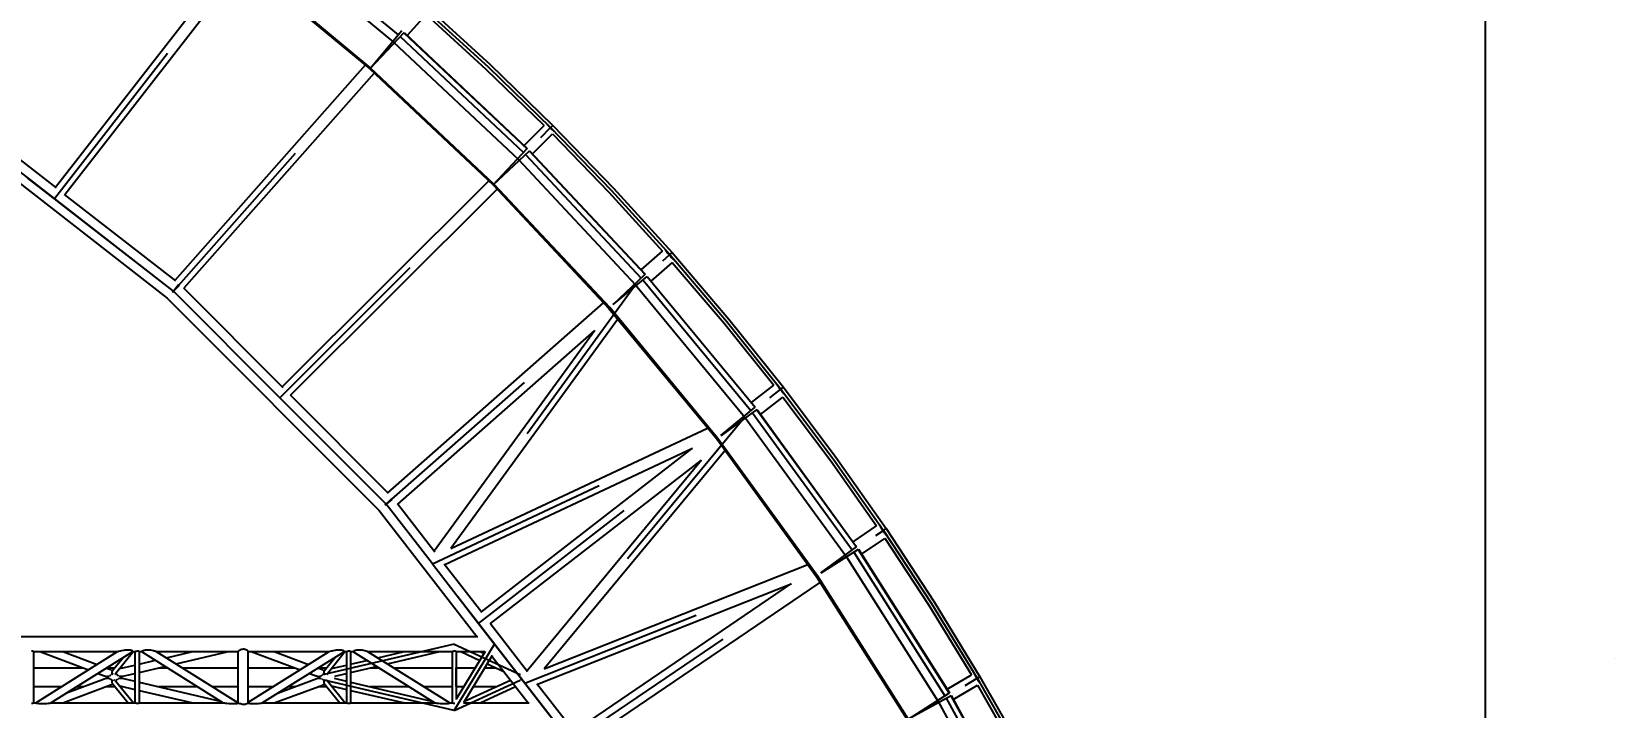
# Model space of a CAD drawing. Header units: millimetres. Extents: x 150209.93 to 150215.05, y 136675.65 to 136679.93.
# Drawn here: x 150214.195 to 150215.054, y 136679.091 to 136679.457 of the extents above; entities that cross this region are included whole.
import ezdxf

# ---------------------------------------------------------------- set-up
doc = ezdxf.new("R2010")
doc.units = ezdxf.units.MM
doc.header["$LTSCALE"] = 0.25
doc.linetypes.add('CENTER', pattern=[50.8, 31.75, -6.35, 6.35, -6.35])
doc.linetypes.add('XKITLINE00', pattern=[0])
doc.styles.add('ROMANS', font='romans.shx')
doc.dimstyles.new('MD300', dxfattribs={"dimtxt": 2.5, "dimasz": 2.5, "dimexe": 1, "dimexo": 1, "dimgap": 0.5, "dimtad": 1, "dimdec": 1, "dimlfac": 50, "dimrnd": 0.5, "dimdsep": 46, "dimtxsty": 'ROMANS', "dimcen": 1, "dimclrd": 146, "dimclre": 146, "dimclrt": 30, "dimadec": 1, "dimazin": 2, "dimtfac": 1, "dimtdec": 1, "dimtmove": 0, "dimatfit": 1, "dimfxl": 1, "dimtolj": 1, "dimtzin": 0, "dimlwd": -1, "dimlwe": -1, "dimarcsym": 0})

# ---------------------------------------------------------------- blocks, each defined once
blk = doc.blocks.new('çatıı')
at = {"color": 8, "linetype": 'CENTER'}
for p, q in [((26392, 18679.1), (27029.2, 19498.3)), ((26392, 18679.1), (26953.4, 19400.8)), ((26953.4, 19400.8), (27311.9, 19103.4)), ((27249.9, 19033.2), (26895.9, 19326.9)), ((26714.9, 18427.9), (27393.7, 19196)), ((27393.7, 19196), (27568.4, 19036.6)), ((26714.9, 18427.9), (27311.9, 19103.4)), ((27311.9, 19103.4), (27650.6, 18784.7)), ((27584.3, 18718.5), (27249.9, 19033.2)), ((27568.4, 19036.6), (27738, 18871.9)), ((26714.9, 18427.9), (26069.1, 18930.3)), ((26714.9, 18427.9), (26069.1, 18930.3)), ((26392, 18679.1), (26069.1, 18930.3)), ((27003.5, 18138.8), (27738, 18871.9)), ((27738, 18871.9), (27902.4, 18702)), ((27003.5, 18138.8), (27650.6, 18784.7)), ((27650.6, 18784.7), (27968.7, 18445.4)), ((27898.4, 18383.5), (27584.3, 18718.5)), ((27902.4, 18702), (28061.4, 18527)), ((26714.9, 18427.9), (26392, 18679.1)), ((27292.1, 17849.7), (28061.4, 18527)), ((28061.4, 18527), (28215, 18346.9)), ((27292.1, 17849.7), (27968.7, 18445.4)), ((27968.7, 18445.4), (27417.3, 17688)), ((27968.7, 18445.4), (27417.3, 17688)), ((27968.7, 18445.4), (28265.3, 18086.4)), ((27292.1, 17849.7), (26714.9, 18427.9)), ((27292.1, 17849.7), (26714.9, 18427.9)), ((27003.5, 18138.8), (26714.9, 18427.9)), ((28191.2, 18029), (27898.4, 18383.5)), ((28215, 18346.9), (28362.9, 18162)), ((27292.1, 17849.7), (27003.5, 18138.8)), ((27542.6, 17526.4), (28362.9, 18162)), ((28362.9, 18162), (28505, 17972.6)), ((27417.3, 17688), (28265.3, 18086.4)), ((27417.3, 17688), (28265.3, 18086.4)), ((27542.6, 17526.4), (28265.3, 18086.4)), ((28265.3, 18086.4), (27667.8, 17364.7)), ((28265.3, 18086.4), (27667.8, 17364.7)), ((28265.3, 18086.4), (28538.8, 17709.5)), ((28461.3, 17656.9), (28191.2, 18029)), ((28505, 17972.6), (28641, 17778.9)), ((27793, 17203.1), (27292.1, 17849.7)), ((27793, 17203.1), (27292.1, 17849.7)), ((27417.3, 17688), (27292.1, 17849.7)), ((27793, 17203.1), (28641, 17778.9)), ((28641, 17778.9), (28771.4, 17580.2)), ((27667.8, 17364.7), (28538.8, 17709.5)), ((27667.8, 17364.7), (28538.8, 17709.5)), ((27793, 17203.1), (28538.8, 17709.5)), ((28538.8, 17709.5), (28789.2, 17314.6)), ((27417.3, 17688), (27542.6, 17526.4)), ((28708.5, 17267), (28461.3, 17656.9)), ((28771.4, 17580.2), (28895.5, 17377.5)), ((27542.6, 17526.4), (27667.8, 17364.7)), ((27476.6, 17470.3), (27123.8, 17387.8)), ((27476.6, 17470.3), (27655.8, 17387.8)), ((27476.6, 17290.3), (27586, 17470.3)), ((27476.6, 17290.3), (27123.8, 17372.8)), ((27476.6, 17290.3), (27655.8, 17372.8)), ((27667.8, 17364.7), (27793, 17203.1)), ((27667.8, 17364.7), (27667.8, 17364.7)), ((28001.9, 16849.5), (28895.5, 17377.5)), ((28895.5, 17377.5), (29013.2, 17170.9)), ((28789.2, 17314.6), (28001.9, 16849.5)), ((28789.2, 17314.6), (29014.3, 16904.8))]:
    blk.add_line(p, q, dxfattribs=at)
at = {"color": 8, "linetype": 'XKITLINE00'}
for p, q in [((26970.7, 19417.1), (27324.7, 19123.5)), ((26880.7, 19333.7), (26394.9, 18709.1)), ((26906.2, 19313.9), (26420.4, 18689.3)), ((26893.8, 19324.2), (27247.7, 19030.7)), ((26894, 19324.2), (27247.7, 19030.8)), ((26895.9, 19326.9), (27249.9, 19033.2)), ((27400.1, 19178.8), (27349.2, 19121.2)), ((27399.3, 19202.3), (27574.2, 19042.7)), ((27400.1, 19178.8), (27562.7, 19030.5)), ((27247.7, 19030.8), (27340.4, 19129.4)), ((27247.8, 19030.7), (27334.2, 19134.9)), ((27330.2, 19118.6), (27664.7, 18803.9)), ((27340.1, 19129.1), (27674.5, 18814.3)), ((27340.4, 19129.4), (27674.8, 18814.7)), ((27310.6, 19101.8), (27310.6, 19101.7)), ((27235.2, 19041), (26719, 18456.9)), ((27235.2, 19041), (26719, 18456.9)), ((27249.9, 19033.2), (27584.3, 18718.5)), ((27574.2, 19042.7), (27744, 18877.8)), ((27259.4, 19019.6), (26743.2, 18435.6)), ((27259.4, 19019.6), (26743.2, 18435.6)), ((27247.7, 19030.7), (27581.9, 18716.1)), ((27247.8, 19030.7), (27581.9, 18716.3)), ((27562.7, 19030.5), (27720.5, 18877.2)), ((26054.8, 18909.3), (26698.1, 18408.9)), ((26094.7, 18942.6), (26396.4, 18707.9)), ((27666.1, 18822.9), (27720.5, 18877.2)), ((27728, 18881.3), (27728.2, 18881)), ((27728.2, 18881), (27729.5, 18879.5)), ((27728.4, 18880.8), (27728.5, 18880.7)), ((27728.5, 18880.7), (27729.8, 18879.2)), ((27729.5, 18879.5), (27731.1, 18877.7)), ((27729.8, 18879.2), (27731.3, 18877.5)), ((27731.1, 18877.7), (27733, 18875.6)), ((27731.3, 18877.5), (27733.2, 18875.5)), ((27733, 18875.6), (27735.1, 18873.5)), ((27733.2, 18875.5), (27735.2, 18873.4)), ((27735.1, 18873.5), (27737.3, 18871.2)), ((27735.2, 18873.4), (27737.4, 18871.2)), ((27737.3, 18871.2), (27739.6, 18869)), ((27737.4, 18871.2), (27744, 18877.8)), ((27737.4, 18871.2), (27744, 18877.8)), ((27737.4, 18871.2), (27739.5, 18869.1)), ((27739.5, 18869.1), (27741.6, 18867.1)), ((27739.6, 18869), (27741.8, 18866.9)), ((27741.6, 18867.1), (27743.6, 18865.2)), ((27741.8, 18866.9), (27743.8, 18865)), ((27743.6, 18865.2), (27745.3, 18863.6)), ((27743.8, 18865), (27745.6, 18863.3)), ((27744, 18877.8), (27908.6, 18707.7)), ((27745.3, 18863.6), (27746.8, 18862.4)), ((27745.6, 18863.3), (27747.1, 18862)), ((27746.8, 18862.4), (27746.9, 18862.3)), ((27747.1, 18862), (27747.4, 18861.8)), ((27688.9, 18800.1), (27743.3, 18854.4)), ((27743.3, 18854.4), (27896.3, 18696.2)), ((27581.9, 18716.3), (27680.7, 18808.8)), ((27582.1, 18716.1), (27674.8, 18814.7)), ((27647.7, 18781.6), (27647.7, 18781.6)), ((27649.1, 18783.1), (27649.1, 18783.1)), ((27669.8, 18798.7), (27983.9, 18463.6)), ((27680.3, 18808.5), (27994.4, 18473.5)), ((27680.7, 18808.8), (27994.8, 18473.8)), ((26418.8, 18690.5), (26720.5, 18455.8)), ((27010.1, 18168.2), (27570.1, 18727.2)), ((27032.8, 18145.4), (27592.9, 18704.4)), ((27032.9, 18145.3), (27593, 18704.3)), ((27581.9, 18716.1), (27895.8, 18381.2)), ((27582.1, 18716.1), (27895.9, 18381.4)), ((27584.3, 18718.5), (27898.4, 18383.5)), ((27896.3, 18696.2), (28041.5, 18536.4)), ((27908.6, 18707.7), (28067.7, 18532.5)), ((27983.7, 18485.6), (28041.5, 18536.5)), ((28048.8, 18540.5), (28049.5, 18539.5)), ((28049.5, 18539.5), (28050.8, 18537.7)), ((28049.7, 18539.5), (28050.2, 18538.7)), ((28050.2, 18538.7), (28051.4, 18537.1)), ((28050.8, 18537.7), (28052.4, 18535.7)), ((28051.4, 18537.1), (28052.9, 18535.2)), ((28052.4, 18535.7), (28054.3, 18533.4)), ((28052.9, 18535.2), (28054.7, 18533)), ((28054.3, 18533.4), (28056.3, 18530.9)), ((28054.7, 18533), (28056.6, 18530.7)), ((28056.3, 18530.9), (28058.6, 18528.3)), ((28056.6, 18530.7), (28058.7, 18528.2)), ((28058.6, 18528.3), (28060.9, 18525.6)), ((28058.7, 18528.2), (28060.9, 18525.7)), ((28060.5, 18526.2), (28067.7, 18532.5)), ((28060.5, 18526.2), (28067.7, 18532.5)), ((28060.9, 18525.7), (28063.1, 18523.2)), ((28060.9, 18525.6), (28063.3, 18523)), ((28063.1, 18523.2), (28065.3, 18520.9)), ((28063.3, 18523), (28065.5, 18520.5)), ((28065.3, 18520.9), (28067.3, 18518.7)), ((28065.5, 18520.5), (28067.7, 18518.2)), ((28067.3, 18518.7), (28069.2, 18516.8)), ((28067.7, 18532.5), (28221.5, 18352.2)), ((28067.7, 18518.2), (28069.7, 18516.2)), ((28069.2, 18516.8), (28070.8, 18515.2)), ((28069.7, 18516.2), (28071.4, 18514.5)), ((27907.4, 18391.9), (27994.8, 18473.8)), ((28010.5, 18455.1), (28068.3, 18506)), ((28068.2, 18506), (28208.6, 18341.5)), ((28070.8, 18515.2), (28072.1, 18513.9)), ((28071.4, 18514.5), (28072.8, 18513.1)), ((28072.1, 18513.9), (28072.3, 18513.8)), ((28072.8, 18513.1), (28073.2, 18512.8)), ((26712.1, 18425.1), (26731.6, 18444.5)), ((26712.5, 18424.8), (26729.4, 18446.5)), ((26717.8, 18431.6), (26718.2, 18431.2)), ((26717.9, 18431.8), (26718.4, 18431.3)), ((26741.9, 18436.8), (27011.4, 18166.9)), ((27908, 18391.4), (28000.2, 18467.6)), ((27988.8, 18458.1), (28281.6, 18103.7)), ((27999.8, 18467.3), (28292.7, 18112.8)), ((28000.2, 18467.6), (28293.1, 18113.1)), ((26698.1, 18408.9), (27273, 17832.9)), ((27296.8, 17880.9), (27882, 18396)), ((27920.3, 18351.5), (27467.3, 17729.3)), ((27920.4, 18351.5), (27467.4, 17729.4)), ((27895.8, 18381.2), (28188.6, 18026.9)), ((27895.9, 18381.4), (27898.4, 18383.5)), ((27896, 18381.2), (27898.4, 18383.5)), ((27896, 18381.2), (28188.6, 18027.1)), ((27898.4, 18383.5), (28191.2, 18029)), ((28221.5, 18352.2), (28369.6, 18167.2)), ((27323.6, 17850.4), (27858.4, 18321.2)), ((27858.3, 18321.2), (27422.6, 17722.7)), ((27858.3, 18321.1), (27422.6, 17722.7)), ((28208.6, 18341.5), (28343.6, 18172.7)), ((28282.8, 18125.6), (28343.6, 18172.7)), ((28351.2, 18176.3), (28351.9, 18175.2)), ((28351.9, 18175.2), (28353, 18173.4)), ((28352, 18175.2), (28352.5, 18174.5)), ((28352.5, 18174.5), (28353.6, 18172.8)), ((28353, 18173.4), (28354.5, 18171.3)), ((28353.6, 18172.8), (28355, 18170.8)), ((27031.6, 18146.6), (27297.8, 17879.9)), ((28307.6, 18093.5), (28368.5, 18140.6)), ((28354.5, 18171.3), (28356.2, 18168.9)), ((28355, 18170.8), (28356.6, 18168.5)), ((28356.2, 18168.9), (28358.1, 18166.3)), ((28356.6, 18168.5), (28358.4, 18166)), ((28358.1, 18166.3), (28360.2, 18163.5)), ((28358.4, 18166), (28360.4, 18163.4)), ((28360.2, 18163.5), (28362.4, 18160.7)), ((28360.4, 18163.4), (28362.4, 18160.8)), ((28362, 18161.3), (28369.6, 18167.2)), ((28362, 18161.3), (28369.6, 18167.2)), ((28362.4, 18160.8), (28364.4, 18158.2)), ((28362.4, 18160.7), (28364.5, 18157.9)), ((28364.4, 18158.2), (28366.4, 18155.7)), ((28364.5, 18157.9), (28366.7, 18155.3)), ((28366.4, 18155.7), (28368.3, 18153.4)), ((28366.7, 18155.3), (28368.7, 18152.9)), ((28368.3, 18153.4), (28370.1, 18151.4)), ((28368.4, 18140.7), (28498.2, 17967.7)), ((28368.7, 18152.9), (28370.5, 18150.7)), ((28369.6, 18167.2), (28511.8, 17977.6)), ((28370.1, 18151.4), (28371.6, 18149.7)), ((28370.5, 18150.7), (28372.1, 18148.9)), ((28371.6, 18149.7), (28372.8, 18148.3)), ((28372.1, 18148.9), (28373.4, 18147.5)), ((28372.8, 18148.3), (28373, 18148.2)), ((28373.4, 18147.5), (28373.8, 18147.1)), ((28200, 18036.2), (28293.1, 18113.1)), ((28200.6, 18035.8), (28298.1, 18106.6)), ((28286.1, 18097.9), (28556.2, 17725.8)), ((28297.8, 18106.3), (28567.8, 17734.2)), ((28298.1, 18106.6), (28568.2, 17734.5)), ((27467.3, 17729.3), (28164, 18056.6)), ((27467.4, 17729.4), (28164, 18056.6)), ((27451, 17686), (28122.8, 18001.6)), ((27451, 17686), (28122.7, 18001.5)), ((27550.2, 17558), (28123.2, 18002)), ((28188.6, 18027.1), (28191.2, 18029)), ((28188.6, 18026.9), (28458.5, 17655)), ((28188.7, 18026.9), (28191.2, 18029)), ((28188.7, 18026.9), (28458.6, 17655.2)), ((28191.2, 18029), (28461.3, 17656.9)), ((27575.1, 17525.9), (28147.6, 17969.5)), ((28147.7, 17969.6), (27674.3, 17397.8)), ((28147.5, 17969.5), (27674.3, 17397.9)), ((28211.2, 17995.7), (27720.3, 17402.8)), ((28211.2, 17995.7), (27720.4, 17402.9)), ((28498.2, 17967.7), (28622.4, 17790.8)), ((28511.8, 17977.6), (28648, 17783.6)), ((27273, 17832.9), (27538.2, 17490.6)), ((27288.9, 17847.2), (27308.4, 17862.4)), ((27289.2, 17846.9), (27306.7, 17864.3)), ((27296.1, 17853.7), (27296.6, 17853.2)), ((27296.4, 17854), (27296.9, 17853.4)), ((27322.7, 17851.5), (27424.3, 17720.5)), ((28558.7, 17747.6), (28622.4, 17790.8)), ((28630.2, 17793.8), (28630.8, 17792.8)), ((28630.8, 17792.8), (28631.8, 17790.9)), ((28631, 17792.8), (28631.4, 17792)), ((28631.4, 17792), (28632.4, 17790.2)), ((28631.8, 17790.9), (28633.2, 17788.7)), ((28632.4, 17790.2), (28633.6, 17788.1)), ((28633.2, 17788.7), (28634.7, 17786.2)), ((28633.6, 17788.1), (28635.1, 17785.7)), ((28634.7, 17786.2), (28636.5, 17783.4)), ((28635.1, 17785.7), (28636.7, 17783.2)), ((28581.5, 17714), (28645.2, 17757.2)), ((28636.5, 17783.4), (28638.4, 17780.5)), ((28636.7, 17783.2), (28638.5, 17780.4)), ((28638.4, 17780.5), (28640.4, 17777.6)), ((28638.5, 17780.4), (28640.4, 17777.7)), ((28640, 17778.2), (28648, 17783.6)), ((28640, 17778.2), (28648, 17783.6)), ((28640.4, 17777.7), (28642.3, 17775)), ((28640.4, 17777.6), (28642.3, 17774.7)), ((28642.3, 17775), (28644.1, 17772.4)), ((28642.3, 17774.7), (28644.3, 17772)), ((28644.1, 17772.4), (28645.9, 17770)), ((28644.3, 17772), (28646.2, 17769.4)), ((28645.2, 17757.3), (28764.3, 17575.7)), ((28645.9, 17770), (28647.5, 17767.8)), ((28646.2, 17769.4), (28647.9, 17767.1)), ((28647.5, 17767.8), (28648.9, 17766)), ((28647.9, 17767.1), (28649.3, 17765.2)), ((28648, 17783.6), (28778.5, 17584.7)), ((28648.9, 17766), (28650, 17764.6)), ((28649.3, 17765.2), (28650.6, 17763.7)), ((28650, 17764.6), (28650.2, 17764.4)), ((28650.6, 17763.7), (28650.9, 17763.4)), ((28471.3, 17664.1), (28568.2, 17734.5)), ((28471.9, 17663.6), (28572.9, 17727.6)), ((28560.3, 17719.7), (28807.6, 17329.8)), ((28572.5, 17727.4), (28819.7, 17337.5)), ((28572.9, 17727.6), (28820.1, 17337.7)), ((27449.5, 17688), (27551.1, 17556.8)), ((27720.3, 17402.8), (28435.9, 17686.1)), ((27720.4, 17402.9), (28435.9, 17686.1)), ((28458.6, 17655.2), (28461.3, 17656.9)), ((28458.7, 17655), (28461.3, 17656.9)), ((28461.3, 17656.9), (28708.5, 17267)), ((27702.7, 17361.2), (28391, 17633.7)), ((27702.7, 17361.2), (28390.9, 17633.6)), ((27801.7, 17233.4), (28391.9, 17634.3)), ((27824.4, 17199.9), (28469.4, 17637.8)), ((28458.5, 17655), (28705.6, 17265.3)), ((28458.7, 17655), (28705.7, 17265.4)), ((28764.3, 17575.7), (28879.9, 17386.9)), ((28778.5, 17584.7), (28902.8, 17381.7)), ((26261.3, 17490.6), (27540.4, 17490.6)), ((27574.1, 17527.1), (27675.8, 17395.9)), ((26329.5, 17451.9), (26331.2, 17451.9)), ((26331.2, 17451.9), (26332.8, 17451.7)), ((26332.8, 17451.7), (26334.1, 17451.3)), ((26334.1, 17451.3), (26334.4, 17451)), ((26334.4, 17451), (26334.9, 17450.8)), ((26334.9, 17450.8), (26335.2, 17450.4)), ((26335.2, 17450.4), (26335.2, 17310.6)), ((26335.2, 17450), (26563.4, 17450)), ((26341.3, 17310.6), (26563.6, 17450.1)), ((26352.3, 17450), (26484.3, 17400.4)), ((26382.3, 17310.6), (26605, 17450.3)), ((26414.6, 17450), (26507.6, 17415)), ((26607, 17450), (26557.8, 17389.6)), ((26563.6, 17450.1), (26563.7, 17450.2)), ((26563.7, 17450.2), (26564.5, 17450.6)), ((26564.5, 17450.6), (26566, 17451)), ((26566, 17451), (26566.8, 17451.3)), ((26566.8, 17451.3), (26570.3, 17452.2)), ((26570.3, 17452.2), (26571.7, 17452.4)), ((26571.7, 17452.4), (26574.9, 17453.2)), ((26574.9, 17453.2), (26580, 17454)), ((26580, 17454), (26583.2, 17454.4)), ((26583.2, 17454.4), (26585.2, 17454.7)), ((26585.2, 17454.7), (26590.3, 17455)), ((26590.3, 17455), (26594.7, 17454.9)), ((26594.7, 17454.9), (26598, 17454.4)), ((26598, 17454.4), (26598.3, 17454.4)), ((26598.3, 17454.4), (26601.2, 17453.6)), ((26601.2, 17453.6), (26603.1, 17452.6)), ((26603.1, 17452.6), (26603.3, 17452.4)), ((26603.3, 17452.4), (26604.5, 17451.7)), ((26604.4, 17450), (26610.6, 17450)), ((26604.5, 17451.7), (26604.8, 17451)), ((26604.8, 17451), (26605, 17450.9)), ((26605, 17450.9), (26605, 17450.3)), ((26610.6, 17450.1), (26610.7, 17450.2)), ((26610.6, 17450.1), (26610.6, 17310.6)), ((26610.8, 17450.3), (26610.7, 17450.2)), ((26610.8, 17450.3), (26611.6, 17450.7)), ((26611.6, 17450.7), (26612.6, 17451)), ((26612.6, 17451), (26612.9, 17451.1)), ((26612.9, 17451.1), (26614.5, 17451.6)), ((26614.5, 17451.6), (26616.3, 17451.9)), ((26616.3, 17451.9), (26618, 17451.9)), ((26618, 17451.9), (26619.6, 17451.7)), ((26619.6, 17451.7), (26620.9, 17451.3)), ((26620.9, 17451.3), (26621.2, 17451)), ((26621.2, 17451), (26621.7, 17450.8)), ((26621.7, 17450.8), (26622, 17450.4)), ((26622, 17450.4), (26622, 17310.6)), ((26622, 17450), (26628.1, 17450)), ((26627.9, 17450.1), (26628.4, 17450.2)), ((26627.9, 17450.1), (26850.2, 17310.6)), ((26628.4, 17450.4), (26629.3, 17450.9)), ((26628.4, 17450.4), (26628.4, 17450.2)), ((26629.3, 17450.9), (26629.6, 17451)), ((26629.6, 17451), (26630.7, 17451.8)), ((26630.7, 17451.8), (26632.4, 17452.4)), ((26632.4, 17452.4), (26632.8, 17452.7)), ((26632.8, 17452.7), (26635.3, 17453.7)), ((26635.3, 17453.7), (26638.7, 17454.4)), ((26638.7, 17454.4), (26642.4, 17454.9)), ((26642.4, 17454.9), (26646.8, 17455)), ((26646.8, 17455), (26651.6, 17454.6)), ((26651.6, 17454.6), (26653.1, 17454.4)), ((26653.1, 17454.4), (26656.4, 17454)), ((26656.4, 17454), (26660.8, 17453.1)), ((26660.8, 17453.1), (26663, 17452.4)), ((26663, 17452.4), (26664.5, 17452.1)), ((26664.5, 17452.1), (26667.1, 17451.2)), ((26667.1, 17451.2), (26667.4, 17451)), ((26667.4, 17451), (26668.2, 17450.5)), ((26668.2, 17450.5), (26890.2, 17311.3)), ((26669.1, 17450), (26889.4, 17450)), ((26695.8, 17433.2), (26767.7, 17450)), ((26721.9, 17416.8), (26864.2, 17450)), ((26889.4, 17450), (26889.7, 17450.2)), ((26889.4, 17450), (26889.4, 17311.7)), ((26889.7, 17450.3), (26890.8, 17451)), ((26889.7, 17450.3), (26889.7, 17450.2)), ((26890.8, 17451), (26892.4, 17452.1)), ((26890.8, 17451), (26890.8, 17451)), ((26892.4, 17452.1), (26892.9, 17452.4)), ((26892.9, 17452.4), (26894.5, 17453.6)), ((26894.5, 17453.6), (26896.2, 17454.4)), ((26896.2, 17454.4), (26897.1, 17455)), ((26897.1, 17455), (26900, 17456.3)), ((26900, 17456.3), (26902, 17456.8)), ((26902, 17456.8), (26903.1, 17457.2)), ((26903.1, 17457.2), (26906.1, 17457.5)), ((26906.1, 17457.5), (26909, 17457)), ((26909, 17457), (26909.3, 17456.8)), ((26909.3, 17456.8), (26911.6, 17456)), ((26911.6, 17456), (26913.7, 17454.6)), ((26913.7, 17454.6), (26913.9, 17454.4)), ((26913.9, 17454.4), (26915.4, 17453.2)), ((26915.4, 17453.2), (26915.8, 17452.4)), ((26915.8, 17452.4), (26916.4, 17451.8)), ((26916.4, 17451.8), (26916.6, 17451)), ((26916.6, 17451), (26916.7, 17450.8)), ((26916.7, 17450.8), (26916.7, 17311.5)), ((26916.7, 17311.7), (27137.2, 17450.1)), ((26916.7, 17450), (27137, 17450)), ((26926.1, 17450), (27058.3, 17400.6)), ((26955.9, 17310.6), (27178.6, 17450.3)), ((26988.6, 17450), (27081.6, 17415.2)), ((27180.9, 17450), (27132.6, 17389.7)), ((27137.2, 17450.1), (27137.3, 17450.2)), ((27137.3, 17450.2), (27138.1, 17450.6)), ((27138.1, 17450.6), (27139.6, 17451)), ((27139.6, 17451), (27140.3, 17451.3)), ((27140.3, 17451.3), (27143.9, 17452.2)), ((27143.9, 17452.2), (27145.3, 17452.4)), ((27145.3, 17452.4), (27148.4, 17453.2)), ((27148.4, 17453.2), (27153.5, 17454)), ((27153.5, 17454), (27156.8, 17454.4)), ((27156.8, 17454.4), (27158.8, 17454.7)), ((27158.8, 17454.7), (27163.9, 17455)), ((27163.9, 17455), (27168.3, 17454.9)), ((27168.3, 17454.9), (27171.5, 17454.4)), ((27171.5, 17454.4), (27171.9, 17454.3)), ((27171.9, 17454.3), (27174.8, 17453.6)), ((27174.8, 17453.6), (27176.7, 17452.6)), ((27176.7, 17452.6), (27176.9, 17452.4)), ((27176.9, 17452.4), (27178.1, 17451.7)), ((27178, 17450), (27184.2, 17450)), ((27178.1, 17451.7), (27178.4, 17451)), ((27178.4, 17451), (27178.6, 17450.9)), ((27178.6, 17450.9), (27178.6, 17450.3)), ((27184.2, 17450.1), (27184.3, 17450.2)), ((27184.2, 17450.1), (27184.2, 17310.6)), ((27184.4, 17450.3), (27184.3, 17450.2)), ((27184.4, 17450.3), (27185.2, 17450.7)), ((27185.2, 17450.7), (27186.2, 17451)), ((27186.2, 17451), (27186.5, 17451.1)), ((27186.5, 17451.1), (27188.1, 17451.6)), ((27188.1, 17451.6), (27189.9, 17451.8)), ((27189.9, 17451.8), (27191.6, 17451.9)), ((27191.6, 17451.9), (27193.2, 17451.7)), ((27193.2, 17451.7), (27194.5, 17451.3)), ((27194.5, 17451.3), (27194.8, 17451)), ((27194.8, 17451), (27195.3, 17450.8)), ((27195.3, 17450.8), (27195.6, 17450.4)), ((27195.6, 17450.4), (27195.6, 17310.6)), ((27195.6, 17450), (27201.7, 17450)), ((27201.5, 17450.1), (27202, 17450.2)), ((27201.5, 17450.1), (27423.8, 17310.6)), ((27202, 17450.3), (27202.9, 17450.9)), ((27202, 17450.3), (27202, 17450.2)), ((27202.9, 17450.9), (27203.2, 17451)), ((27203.2, 17451), (27204.3, 17451.8)), ((27204.3, 17451.8), (27206, 17452.4)), ((27206, 17452.4), (27206.4, 17452.7)), ((27206.4, 17452.7), (27208.9, 17453.7)), ((27208.9, 17453.7), (27212.3, 17454.4)), ((27212.3, 17454.4), (27216, 17454.9)), ((27216, 17454.9), (27220.4, 17455)), ((27220.4, 17455), (27225.2, 17454.6)), ((27225.2, 17454.6), (27226.7, 17454.4)), ((27226.7, 17454.4), (27230, 17453.9)), ((27230, 17453.9), (27234.4, 17453.1)), ((27234.4, 17453.1), (27236.6, 17452.4)), ((27236.6, 17452.4), (27238.1, 17452.1)), ((27238.1, 17452.1), (27240.7, 17451.2)), ((27240.7, 17451.2), (27241, 17451)), ((27241, 17451), (27241.8, 17450.5)), ((27241.8, 17450.5), (27464.8, 17310.6)), ((27242.7, 17450), (27470.9, 17450)), ((27269.6, 17433.1), (27341.7, 17450)), ((27295.7, 17416.7), (27437.9, 17450)), ((27470.9, 17450.1), (27471.1, 17450.2)), ((27470.9, 17450.1), (27470.9, 17310.6)), ((27471.2, 17450.3), (27471.1, 17450.2)), ((27471.2, 17450.3), (27472, 17450.7)), ((27472, 17450.7), (27473, 17451)), ((27473, 17451), (27473.3, 17451.1)), ((27473.3, 17451.1), (27474.9, 17451.6)), ((27474.9, 17451.6), (27476.6, 17451.8)), ((27476.6, 17451.8), (27478.4, 17451.9)), ((27478.4, 17451.9), (27480, 17451.7)), ((27480, 17451.7), (27481.3, 17451.3)), ((27481.3, 17451.3), (27481.6, 17451)), ((27481.6, 17451), (27482.1, 17450.8)), ((27482.1, 17450.8), (27482.3, 17450.4)), ((27482.3, 17450.4), (27482.3, 17320.3)), ((27561, 17450.1), (27482.3, 17320.7)), ((27482.3, 17450), (27560.9, 17450)), ((27494.5, 17450), (27546.4, 17426.1)), ((27546.9, 17450), (27557.9, 17444.9)), ((26335.2, 17405.7), (26470.2, 17405.7)), ((26533.3, 17405.3), (26544.1, 17401.3)), ((26533.9, 17405.7), (26556.2, 17405.7)), ((26544.1, 17401.3), (26544.6, 17401)), ((26545.3, 17400.6), (26546, 17400.3)), ((26546, 17400.3), (26546.5, 17399.7)), ((26546.5, 17399.7), (26547.4, 17398.8)), ((26579.6, 17434.4), (26548.8, 17396.6)), ((26569.3, 17403.8), (26610.6, 17413.4)), ((26570.9, 17405.7), (26577.5, 17405.7)), ((26622, 17416), (26665.9, 17426.3)), ((26622, 17393.5), (26692, 17409.9)), ((26674, 17405.7), (26698.7, 17405.7)), ((26739.7, 17405.7), (26889.4, 17405.7)), ((26916.7, 17405.7), (27044.6, 17405.7)), ((27107.3, 17405.6), (27118.7, 17401.4)), ((27107.5, 17405.7), (27130.8, 17405.7)), ((27118.7, 17401.4), (27119.3, 17401)), ((27120.1, 17400.6), (27120.7, 17400.3)), ((27120.7, 17400.3), (27121.1, 17399.8)), ((27121.1, 17399.8), (27122.1, 17398.9)), ((27154.4, 17435.2), (27123.6, 17396.7)), ((27143.8, 17403.7), (27184.2, 17413.1)), ((27145.4, 17405.7), (27152.2, 17405.7)), ((27195.6, 17415.8), (27239.7, 17426.1)), ((27195.6, 17393.3), (27265.8, 17409.7)), ((27248.4, 17405.7), (27272.2, 17405.7)), ((27313.3, 17405.7), (27470.9, 17405.7)), ((27482.3, 17405.7), (27534, 17405.7)), ((27579.8, 17439), (27501.8, 17310.6)), ((27559.5, 17405.7), (27590.7, 17405.7)), ((27566.4, 17416.9), (27611.3, 17396.2)), ((27577.8, 17435.7), (27582.2, 17433.7)), ((27579.1, 17437.8), (27677.6, 17310.6)), ((26414.6, 17310.6), (26544.4, 17359.4)), ((26427.1, 17338.7), (26529.5, 17377.2)), ((26510, 17390.7), (26528.1, 17383.9)), ((26528.1, 17383.9), (26531.1, 17383.1)), ((26529.5, 17377.2), (26532.5, 17378)), ((26531.1, 17383.1), (26534.2, 17382.7)), ((26532.5, 17378), (26535.6, 17378.2)), ((26534.2, 17382.7), (26537.3, 17382.9)), ((26535.6, 17378.2), (26538.6, 17378)), ((26537.3, 17382.9), (26540.2, 17383.7)), ((26538.6, 17378), (26541.4, 17377.2)), ((26540.2, 17383.7), (26540.7, 17383.9)), ((26541.4, 17377.2), (26542.2, 17376.7)), ((26542.2, 17384.6), (26542.8, 17384.9)), ((26542.8, 17384.9), (26544.6, 17386.4)), ((26543.5, 17376), (26543.9, 17375.9)), ((26543.9, 17375.9), (26545.3, 17374.6)), ((26544.4, 17359.4), (26544.8, 17359.6)), ((26544.6, 17386.4), (26544.9, 17386.6)), ((26546, 17387.8), (26544.9, 17386.6)), ((26545.3, 17374.6), (26545.9, 17374.1)), ((26545.6, 17360), (26546.4, 17360.4)), ((26545.9, 17374.1), (26547, 17372.8)), ((26546.4, 17360.4), (26547.1, 17361.1)), ((26546.7, 17388.5), (26546.6, 17388.5)), ((26547.5, 17390.1), (26546.7, 17388.5)), ((26547.1, 17361.1), (26547.9, 17361.8)), ((26547.4, 17398.8), (26547.6, 17398.5)), ((26547.8, 17390.7), (26547.5, 17390.1)), ((26547.5, 17372.2), (26547.5, 17372.2)), ((26547.5, 17372.2), (26548.1, 17370.8)), ((26547.8, 17398), (26548.3, 17397.1)), ((26548.1, 17391.5), (26547.8, 17390.7)), ((26548.2, 17395.6), (26547.9, 17394.1)), ((26547.9, 17394.1), (26548, 17393.4)), ((26548, 17368.7), (26547.9, 17367.2)), ((26547.9, 17367.2), (26547.9, 17366.9)), ((26547.9, 17366.9), (26548, 17365.4)), ((26548, 17362.1), (26547.9, 17361.8)), ((26548, 17393.4), (26548, 17392.4)), ((26548, 17392.4), (26548.2, 17391.7)), ((26548.4, 17369.9), (26548, 17368.7)), ((26548, 17365.4), (26548.2, 17365.1)), ((26548.1, 17370.8), (26548.5, 17370.3)), ((26548.5, 17396.2), (26548.2, 17395.6)), ((26548.2, 17365.1), (26548.5, 17364.3)), ((26548.3, 17397.1), (26548.3, 17396.9)), ((26548.3, 17396.9), (26548.5, 17396.1)), ((26548.3, 17391.5), (26548.7, 17390.7)), ((26548.8, 17363.5), (26548.3, 17362.6)), ((26548.5, 17370.4), (26548.4, 17369.9)), ((26548.8, 17396.6), (26548.5, 17396.2)), ((26548.6, 17370.5), (26548.5, 17370.4)), ((26548.5, 17364.3), (26592.3, 17310.6)), ((26548.6, 17370.5), (26548.8, 17370.8)), ((26548.7, 17390.7), (26549.2, 17390.2)), ((26549.8, 17371.8), (26548.8, 17370.8)), ((26548.9, 17363.8), (26548.8, 17363.5)), ((26549.2, 17390.2), (26549.9, 17389.4)), ((26549.8, 17371.8), (26550.4, 17372.1)), ((26549.9, 17389.4), (26551.4, 17388.4)), ((26552.1, 17372.8), (26553.1, 17373)), ((26553.1, 17373), (26554.9, 17372.9)), ((26554.9, 17372.9), (26555, 17372.8)), ((26556.2, 17388.5), (26556.4, 17388.6)), ((26556.4, 17388.6), (26557.8, 17389.6)), ((26556.4, 17372.2), (26557.7, 17371.1)), ((26557.7, 17371.1), (26607, 17310.6)), ((26558.5, 17370.6), (26558.3, 17370.3)), ((26558.6, 17370.7), (26558.5, 17370.6)), ((26559.6, 17372.1), (26558.6, 17370.7)), ((26559.1, 17391.3), (26559.6, 17390.4)), ((26559.6, 17390.4), (26559.7, 17390.2)), ((26559.7, 17390.2), (26561, 17388.5)), ((26560, 17372.8), (26562, 17374.5)), ((26561.7, 17387.8), (26563.2, 17386.5)), ((26562.1, 17374.7), (26562, 17374.5)), ((26562.1, 17374.7), (26564, 17376)), ((26563.2, 17386.5), (26563.3, 17386.3)), ((26563.3, 17386.3), (26565.7, 17384.8)), ((26565.4, 17376.7), (26567.1, 17377.4)), ((26565.7, 17384.8), (26566, 17384.6)), ((26567.1, 17377.4), (26570, 17378)), ((26567.6, 17383.9), (26568.5, 17383.6)), ((26568.5, 17383.6), (26571.5, 17383)), ((26569.3, 17356.8), (26610.6, 17347.2)), ((26570, 17378), (26573.1, 17378.1)), ((26571.5, 17383), (26574.7, 17382.9)), ((26573.1, 17378.1), (26576.2, 17377.7)), ((26574.7, 17382.9), (26577.9, 17383.3)), ((26576.2, 17377.7), (26610.6, 17369.7)), ((26577.9, 17383.3), (26610.6, 17390.9)), ((26622, 17367), (26841.9, 17315.8)), ((26988.6, 17310.6), (27119.1, 17359.3)), ((26999.9, 17338.1), (27104, 17377.1)), ((27084, 17391), (27102.5, 17384)), ((27102.8, 17383.9), (27105.5, 17383.2)), ((27104, 17377.1), (27107, 17377.9)), ((27105.5, 17383.2), (27108.7, 17382.8)), ((27107, 17377.9), (27110.1, 17378.2)), ((27108.7, 17382.8), (27111.8, 17383)), ((27110.1, 17378.2), (27113.1, 17377.9)), ((27111.8, 17383), (27114.8, 17383.8)), ((27113.1, 17377.9), (27116, 17377.1)), ((27114.8, 17383.8), (27115.1, 17383.9)), ((27116, 17377.1), (27116.7, 17376.7)), ((27116.6, 17384.6), (27117.3, 17385)), ((27117.3, 17385), (27119.2, 17386.5)), ((27118, 17376), (27118.5, 17375.8)), ((27118.5, 17375.8), (27119.9, 17374.5)), ((27119.1, 17359.3), (27119.5, 17359.6)), ((27119.2, 17386.5), (27119.5, 17386.7)), ((27120.5, 17387.8), (27119.5, 17386.7)), ((27119.9, 17374.5), (27120.5, 17374.1)), ((27120.4, 17360), (27121.1, 17360.3)), ((27120.5, 17374.1), (27121.6, 17372.8)), ((27121.1, 17360.3), (27121.8, 17361.1)), ((27121.3, 17388.6), (27121.2, 17388.5)), ((27122.1, 17390.2), (27121.3, 17388.6)), ((27121.8, 17361.1), (27122.5, 17361.7)), ((27122.1, 17398.9), (27122.3, 17398.5)), ((27122.5, 17390.8), (27122.1, 17390.2)), ((27122.1, 17372.1), (27122.2, 17372.1)), ((27122.2, 17372.1), (27122.8, 17370.7)), ((27122.5, 17398), (27122.9, 17397.2)), ((27122.7, 17391.5), (27122.5, 17390.8)), ((27122.7, 17362.1), (27122.5, 17361.7)), ((27123, 17395.6), (27122.7, 17394.1)), ((27122.7, 17394.1), (27122.8, 17393.5)), ((27122.8, 17368.7), (27122.7, 17367.2)), ((27122.7, 17367.2), (27122.7, 17366.9)), ((27122.7, 17366.9), (27122.8, 17365.3)), ((27122.8, 17393.5), (27122.8, 17392.4)), ((27122.8, 17392.4), (27122.9, 17392.1)), ((27122.8, 17370.7), (27123.2, 17370)), ((27123.2, 17369.8), (27122.8, 17368.7)), ((27122.8, 17365.3), (27123, 17365.1)), ((27122.9, 17397.2), (27123, 17397)), ((27123, 17397), (27123.2, 17396)), ((27123.2, 17396.1), (27123, 17395.6)), ((27123, 17365.1), (27123.3, 17364.3)), ((27123.5, 17363.5), (27123, 17362.6)), ((27123.6, 17396.7), (27123.2, 17396.1)), ((27123.2, 17391.5), (27123.6, 17390.8)), ((27123.5, 17370.5), (27123.2, 17370.1)), ((27123.2, 17370.1), (27123.2, 17369.8)), ((27123.3, 17364.3), (27166.3, 17310.6)), ((27123.5, 17370.5), (27123.7, 17370.7)), ((27123.6, 17363.9), (27123.5, 17363.5)), ((27123.6, 17390.8), (27124, 17390.3)), ((27123.6, 17363.9), (27123.6, 17363.9)), ((27124.7, 17371.7), (27123.7, 17370.7)), ((27124, 17390.3), (27124.7, 17389.5)), ((27124.7, 17389.5), (27126.3, 17388.5)), ((27124.7, 17371.7), (27125.4, 17372.1)), ((27126.3, 17388.5), (27126.3, 17388.5)), ((27127.3, 17372.8), (27128, 17372.9)), ((27128, 17372.9), (27129.7, 17372.8)), ((27130.8, 17388.5), (27131.3, 17388.7)), ((27131.2, 17372.1), (27131.3, 17372.1)), ((27131.3, 17388.7), (27132.6, 17389.7)), ((27131.3, 17372.1), (27132.5, 17370.9)), ((27132.5, 17370.9), (27180.9, 17310.6)), ((27143.8, 17356.8), (27184.2, 17347.4)), ((27151.3, 17377.6), (27184.2, 17369.9)), ((27153.1, 17383.4), (27184.2, 17390.6)), ((27195.6, 17367.2), (27415.4, 17315.8)), ((27504.6, 17315.2), (27629.5, 17372.7)), ((27701, 17363.4), (27802.5, 17232.4)), ((28813.7, 17347.9), (28879.9, 17387)), ((28830.1, 17320), (28896.3, 17359.2)), ((28888.1, 17389), (28888.2, 17388.7)), ((28888.2, 17388.7), (28889.1, 17386.9)), ((28888.4, 17388.5), (28888.5, 17388.4)), ((28888.5, 17388.4), (28889.3, 17386.6)), ((28889.1, 17386.9), (28890.3, 17384.8)), ((28889.3, 17386.6), (28890.4, 17384.5)), ((28890.3, 17384.8), (28891.6, 17382.3)), ((28890.4, 17384.5), (28891.7, 17382.1)), ((28891.6, 17382.3), (28893.1, 17379.7)), ((28891.7, 17382.1), (28893.2, 17379.6)), ((28893.1, 17379.7), (28894.7, 17377)), ((28893.2, 17379.6), (28894.7, 17377)), ((28894.7, 17377), (28902.8, 17381.7)), ((28894.7, 17377), (28902.8, 17381.7)), ((28894.7, 17377), (28896.3, 17374.3)), ((28894.7, 17377), (28896.3, 17374.4)), ((28896.3, 17374.4), (28897.8, 17371.9)), ((28896.3, 17374.3), (28897.9, 17371.7)), ((28896.3, 17359.2), (29005.9, 17166.9)), ((28897.8, 17371.9), (28899.3, 17369.6)), ((28897.9, 17371.7), (28899.4, 17369.3)), ((28899.3, 17369.6), (28900.6, 17367.6)), ((28899.4, 17369.3), (28900.7, 17367.3)), ((28900.6, 17367.6), (28901.7, 17366)), ((28900.7, 17367.3), (28901.9, 17365.6)), ((28901.7, 17366), (28901.8, 17365.9)), ((28901.9, 17365.6), (28902.1, 17365.4)), ((28902.8, 17381.7), (29020.6, 17175)), ((26335.2, 17354.9), (26411.9, 17354.9)), ((26452.9, 17354.9), (26470.2, 17354.9)), ((26532.4, 17354.9), (26556.2, 17354.9)), ((26570.9, 17354.9), (26577.5, 17354.9)), ((26622, 17344.5), (26767.7, 17310.6)), ((26674, 17354.9), (26779.6, 17354.9)), ((26820.7, 17354.9), (26889.4, 17354.9)), ((26916.7, 17354.9), (26985.5, 17354.9)), ((27026.5, 17354.9), (27044.6, 17354.9)), ((27107.2, 17354.9), (27130.8, 17354.9)), ((27145.4, 17354.9), (27152.2, 17354.9)), ((27195.6, 17344.7), (27341.7, 17310.6)), ((27248.4, 17354.9), (27353.2, 17354.9)), ((27394.2, 17354.9), (27470.9, 17354.9)), ((27482.3, 17354.9), (27503.1, 17354.9)), ((27528.7, 17354.9), (27590.7, 17354.9)), ((27546.9, 17310.6), (27643.2, 17355)), ((27643.1, 17354.9), (27643.3, 17354.9)), ((28705.7, 17265.4), (28824.3, 17330.6)), ((28705.8, 17265.2), (28820.1, 17337.7)), ((28811.3, 17323.4), (29033.5, 16918.8)), ((28823.9, 17330.3), (29046.1, 16925.7)), ((28824.3, 17330.6), (29046.5, 16925.9)), ((26329.5, 17310.4), (26331.2, 17310.4)), ((26331.2, 17310.4), (26332.8, 17310.4)), ((26332.8, 17310.4), (26334.1, 17310.5)), ((26334.1, 17310.5), (26334.4, 17310.6)), ((26334.2, 17310.6), (26342.4, 17310.6)), ((26334.3, 17310.6), (26334.3, 17310.6)), ((26334.4, 17310.6), (26334.8, 17310.6)), ((26342, 17310.6), (26342.3, 17310.6)), ((26342.3, 17310.6), (26342.5, 17310.5)), ((26342.5, 17310.5), (26344.3, 17310.3)), ((26344.3, 17310.3), (26345.2, 17310.2)), ((26345.2, 17310.2), (26346.5, 17309.9)), ((26346.5, 17309.9), (26349.5, 17309.4)), ((26349.5, 17309.4), (26351.9, 17309.2)), ((26351.9, 17309.2), (26353.2, 17309)), ((26353.2, 17309), (26357.3, 17308.8)), ((26357.3, 17308.8), (26362.1, 17308.9)), ((26362.1, 17308.9), (26366.7, 17309.2)), ((26366.7, 17309.2), (26367.1, 17309.3)), ((26367.1, 17309.3), (26371.8, 17309.6)), ((26371.8, 17309.6), (26376.1, 17310.1)), ((26376.1, 17310.1), (26376.7, 17310.2)), ((26376.7, 17310.2), (26379.3, 17310.4)), ((26379.3, 17310.4), (26381.1, 17310.6)), ((26380.7, 17310.6), (26612.9, 17310.6)), ((26381.1, 17310.6), (26381.5, 17310.6)), ((26381.5, 17310.6), (26381.5, 17310.6)), ((26612.1, 17310.6), (26612.6, 17310.6)), ((26612.6, 17310.6), (26612.9, 17310.6)), ((26612.6, 17310.6), (26612.8, 17310.6)), ((26612.9, 17310.6), (26614.5, 17310.5)), ((26614.5, 17310.5), (26616.3, 17310.4)), ((26616.3, 17310.4), (26618, 17310.4)), ((26618, 17310.4), (26619.6, 17310.4)), ((26619.6, 17310.4), (26620.9, 17310.5)), ((26620.9, 17310.5), (26621.2, 17310.6)), ((26621, 17310.6), (26853.8, 17310.6)), ((26621.1, 17310.6), (26621.1, 17310.6)), ((26621.2, 17310.6), (26621.6, 17310.6)), ((26852.7, 17310.6), (26852.9, 17310.6)), ((26852.9, 17310.6), (26853.3, 17310.6)), ((26853.3, 17310.6), (26856, 17310.4)), ((26853.7, 17310.6), (26853.7, 17310.6)), ((26856, 17310.4), (26858.9, 17310.2)), ((26858.9, 17310.2), (26860, 17310.1)), ((26860, 17310.1), (26864.9, 17309.6)), ((26864.9, 17309.6), (26869.9, 17309.2)), ((26869.9, 17309.2), (26875.1, 17308.9)), ((26875.1, 17308.9), (26879.7, 17308.8)), ((26879.7, 17308.8), (26883.5, 17309.1)), ((26883.5, 17309.1), (26884.4, 17309.2)), ((26884.4, 17309.2), (26886.6, 17309.4)), ((26886.6, 17309.4), (26888.9, 17309.9)), ((26888.9, 17309.9), (26889.6, 17310.2)), ((26889.6, 17310.2), (26890.3, 17310.3)), ((26890.2, 17311.2), (26890.4, 17311.2)), ((26890.3, 17310.3), (26891.1, 17310.6)), ((26890.4, 17311.2), (26890.8, 17310.8)), ((26890.8, 17310.8), (26891, 17310.7)), ((26891.1, 17310.6), (26892.4, 17310.3)), ((26892.4, 17310.3), (26892.9, 17310.2)), ((26892.9, 17310.2), (26894.5, 17309.6)), ((26894.5, 17309.6), (26896.2, 17309.2)), ((26896.2, 17309.2), (26897.1, 17308.8)), ((26897.1, 17308.8), (26900, 17308)), ((26900, 17308), (26902, 17307.7)), ((26902, 17307.7), (26903.1, 17307.4)), ((26903.1, 17307.4), (26906.1, 17307.2)), ((26906.1, 17307.2), (26909, 17307.5)), ((26909, 17307.5), (26909.3, 17307.7)), ((26909.3, 17307.7), (26911.6, 17308.2)), ((26911.6, 17308.2), (26913.7, 17309.1)), ((26913.7, 17309.1), (26913.9, 17309.2)), ((26913.9, 17309.2), (26915.4, 17309.8)), ((26915.4, 17309.8), (26915.8, 17310.2)), ((26915.8, 17310.2), (26916.4, 17310.4)), ((26916.4, 17310.5), (26917.9, 17310.3)), ((26916.5, 17310.5), (26916.4, 17310.5)), ((26916.4, 17310.4), (26916.4, 17310.5)), ((26916.7, 17311.5), (26916.5, 17310.8)), ((26916.5, 17310.8), (26916.5, 17310.5)), ((26917.9, 17310.3), (26918.8, 17310.2)), ((26918.8, 17310.2), (26920.1, 17309.9)), ((26920.1, 17309.9), (26923.1, 17309.4)), ((26923.1, 17309.4), (26925.5, 17309.2)), ((26925.5, 17309.2), (26926.7, 17309)), ((26926.7, 17309), (26930.9, 17308.8)), ((26930.9, 17308.8), (26935.6, 17308.9)), ((26935.6, 17308.9), (26940.3, 17309.2)), ((26940.3, 17309.2), (26940.7, 17309.2)), ((26940.7, 17309.2), (26945.3, 17309.6)), ((26945.3, 17309.6), (26949.7, 17310.1)), ((26949.7, 17310.1), (26950.3, 17310.2)), ((26950.3, 17310.2), (26952.9, 17310.4)), ((26952.9, 17310.4), (26954.7, 17310.6)), ((26954.3, 17310.6), (27186.5, 17310.6)), ((26954.7, 17310.6), (26955.1, 17310.6)), ((26955.1, 17310.6), (26955.1, 17310.6)), ((27185.7, 17310.6), (27186.2, 17310.6)), ((27186.2, 17310.6), (27186.5, 17310.6)), ((27186.2, 17310.6), (27186.4, 17310.6)), ((27186.5, 17310.6), (27188.1, 17310.5)), ((27188.1, 17310.5), (27189.9, 17310.4)), ((27189.9, 17310.4), (27191.6, 17310.4)), ((27191.6, 17310.4), (27193.2, 17310.4)), ((27193.2, 17310.4), (27194.5, 17310.5)), ((27194.5, 17310.5), (27194.8, 17310.6)), ((27194.6, 17310.6), (27427.4, 17310.6)), ((27194.7, 17310.6), (27194.7, 17310.6)), ((27194.8, 17310.6), (27195.2, 17310.6)), ((27426.3, 17310.6), (27426.5, 17310.6)), ((27426.5, 17310.6), (27426.8, 17310.6)), ((27426.8, 17310.6), (27429.6, 17310.4)), ((27427.2, 17310.6), (27427.3, 17310.6)), ((27429.6, 17310.4), (27432.5, 17310.2)), ((27432.5, 17310.2), (27433.6, 17310.1)), ((27433.6, 17310.1), (27438.5, 17309.6)), ((27438.5, 17309.6), (27443.5, 17309.2)), ((27443.5, 17309.2), (27448.7, 17308.9)), ((27448.7, 17308.9), (27453.3, 17308.8)), ((27453.3, 17308.8), (27457.1, 17309.1)), ((27457.1, 17309.1), (27458, 17309.2)), ((27458, 17309.2), (27460.2, 17309.4)), ((27460.2, 17309.4), (27462.5, 17309.9)), ((27462.5, 17309.9), (27463.2, 17310.2)), ((27463.2, 17310.2), (27463.9, 17310.3)), ((27463.9, 17310.3), (27464.7, 17310.6)), ((27464.7, 17310.6), (27473.3, 17310.6)), ((27464.7, 17310.6), (27464.7, 17310.6)), ((27464.7, 17310.6), (27464.7, 17310.6)), ((27472.5, 17310.6), (27473, 17310.6)), ((27473, 17310.6), (27473.3, 17310.6)), ((27473, 17310.6), (27473.2, 17310.6)), ((27473.3, 17310.6), (27474.9, 17310.5)), ((27474.9, 17310.5), (27476.6, 17310.4)), ((27476.6, 17310.4), (27478.4, 17310.4)), ((27478.4, 17310.4), (27478.5, 17310.4)), ((27501.5, 17310.6), (27679.8, 17310.6))]:
    blk.add_line(p, q, dxfattribs=at)
blk.add_line((27482.3, 17354.9), (27482.3, 17405.7))
for centre in [(27311.9, 19103.4), (27311.9, 19103.4), (27311.9, 19103.4), (27249.9, 19033.2), (27249.9, 19033.2), (27568.4, 19036.6), (27568.4, 19036.6), (27738, 18871.9), (27738, 18871.9), (27738, 18871.9), (27650.6, 18784.7), (27650.6, 18784.7), (27650.6, 18784.7), (27584.3, 18718.5), (27584.3, 18718.5), (27902.4, 18702), (27902.4, 18702), (26392, 18679.1), (26392, 18679.1), (26392, 18679.1), (26392, 18679.1), (26392, 18679.1), (28061.4, 18527), (28061.4, 18527), (28061.4, 18527), (27968.7, 18445.4), (27968.7, 18445.4), (27968.7, 18445.4), (27968.7, 18445.4), (27968.7, 18445.4), (26714.9, 18427.9), (26714.9, 18427.9), (26714.9, 18427.9), (26714.9, 18427.9), (26714.9, 18427.9), (26714.9, 18427.9), (26714.9, 18427.9), (26714.9, 18427.9), (26714.9, 18427.9), (27898.4, 18383.5), (27898.4, 18383.5), (28215, 18346.9), (28215, 18346.9), (27003.5, 18138.8), (27003.5, 18138.8), (27003.5, 18138.8), (27003.5, 18138.8), (27003.5, 18138.8), (28362.9, 18162), (28362.9, 18162), (28362.9, 18162), (28265.3, 18086.4), (28265.3, 18086.4), (28265.3, 18086.4), (28265.3, 18086.4), (28265.3, 18086.4), (28265.3, 18086.4), (28265.3, 18086.4), (28191.2, 18029), (28191.2, 18029), (28505, 17972.6), (28505, 17972.6), (27292.1, 17849.7), (27292.1, 17849.7), (27292.1, 17849.7), (27292.1, 17849.7), (27292.1, 17849.7), (27292.1, 17849.7), (27292.1, 17849.7), (27292.1, 17849.7), (27292.1, 17849.7), (28641, 17778.9), (28641, 17778.9), (28641, 17778.9), (28538.8, 17709.5), (28538.8, 17709.5), (28538.8, 17709.5), (28538.8, 17709.5), (28538.8, 17709.5), (27417.3, 17688), (27417.3, 17688), (27417.3, 17688), (27417.3, 17688), (27417.3, 17688), (27417.3, 17688), (27417.3, 17688), (28461.3, 17656.9), (28461.3, 17656.9), (28771.4, 17580.2), (28771.4, 17580.2), (27542.6, 17526.4), (27542.6, 17526.4), (27542.6, 17526.4), (27542.6, 17526.4), (27542.6, 17526.4), (27476.6, 17470.3), (27476.6, 17470.3), (27586, 17470.3), (27123.8, 17387.8), (27123.8, 17372.8), (27655.8, 17387.8), (27655.8, 17372.8), (27667.8, 17364.7), (27667.8, 17364.7), (27667.8, 17364.7), (27667.8, 17364.7), (27667.8, 17364.7), (27667.8, 17364.7), (27667.8, 17364.7), (28895.5, 17377.5), (28895.5, 17377.5), (28895.5, 17377.5), (28789.2, 17314.6), (28789.2, 17314.6), (28789.2, 17314.6)]:
    blk.add_circle(centre, 0.05, dxfattribs=at)
blk = doc.blocks.new('*D10')
at = {"color": 146, "transparency": 16777216}
for p, q in [((150215.05387, 136679.117), (150215.05387, 136679.117)), ((150214.05387, 136678.95698), (150214.05387, 136679.087)), ((150215.05387, 136678.92698), (150215.05387, 136678.92698))]:
    blk.add_line(p, q, dxfattribs=at)
for points in [[(150214.04887, 136679.087), (150214.05887, 136679.087), (150214.05387, 136679.117)], [(150214.04887, 136678.95698), (150214.05887, 136678.95698), (150214.05387, 136678.92698)]]:
    blk.add_solid(points, dxfattribs=at)
at = {"layer": 'DEFPOINTS', "color": 0, "transparency": 16777216}
for p in [(150214.05387, 136679.117), (150214.05387, 136679.117), (150214.05387, 136678.92698)]:
    blk.add_point(p, dxfattribs=at)
at = {"color": 30, "transparency": 16777216, "insert": (150214.02887, 136679.02199), "char_height": 0.03, "attachment_point": 5, "rotation": 90, "style": 'ROMANS'}
blk.add_mtext('\\A1;9.5', dxfattribs=at)

msp = doc.modelspace()

# ---------------------------------------------------------------- linework, layer by layer
msp.add_lwpolyline([(150209.92514, 136679.93402), (150214.98319, 136679.93402), (150214.98319, 136675.65285), (150209.92514, 136675.65285)], close=True)

# ---------------------------------------------------------------- block references
at = {"xscale": 0.0002000170049888334, "yscale": 0.0002000170049888334, "zscale": 0.0002000170049888334}
msp.add_blockref('çatıı', (150208.92807, 136675.63059), dxfattribs=at)

# ---------------------------------------------------------------- dimensions: what is measured, and where the dimension line sits
dim = msp.add_aligned_dim(p1=(150214.05387, 136678.92698), p2=(150214.05387, 136679.117), distance=0, dimstyle='MD300', override={"dimtxt": 0.03, "dimasz": 0.03, "dimgap": 0.01})
dim.commit()
dim.dimension.update_dxf_attribs({"geometry": '*D10', "text_midpoint": (150214.02887, 136679.02199)})

doc.saveas('drawing.dxf')
